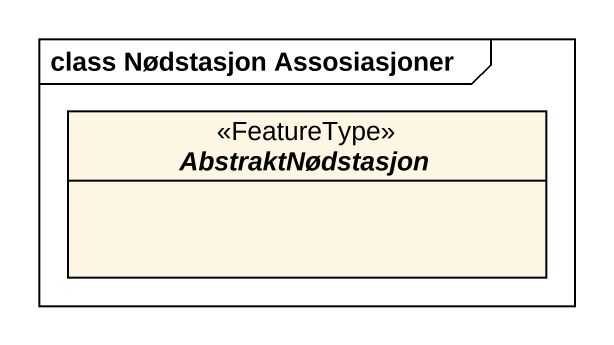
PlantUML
@startuml
mainframe class Nødstasjon Assosiasjoner
hide circle
hide empty members
abstract class AbstraktNødstasjon <<FeatureType>>
@enduml
